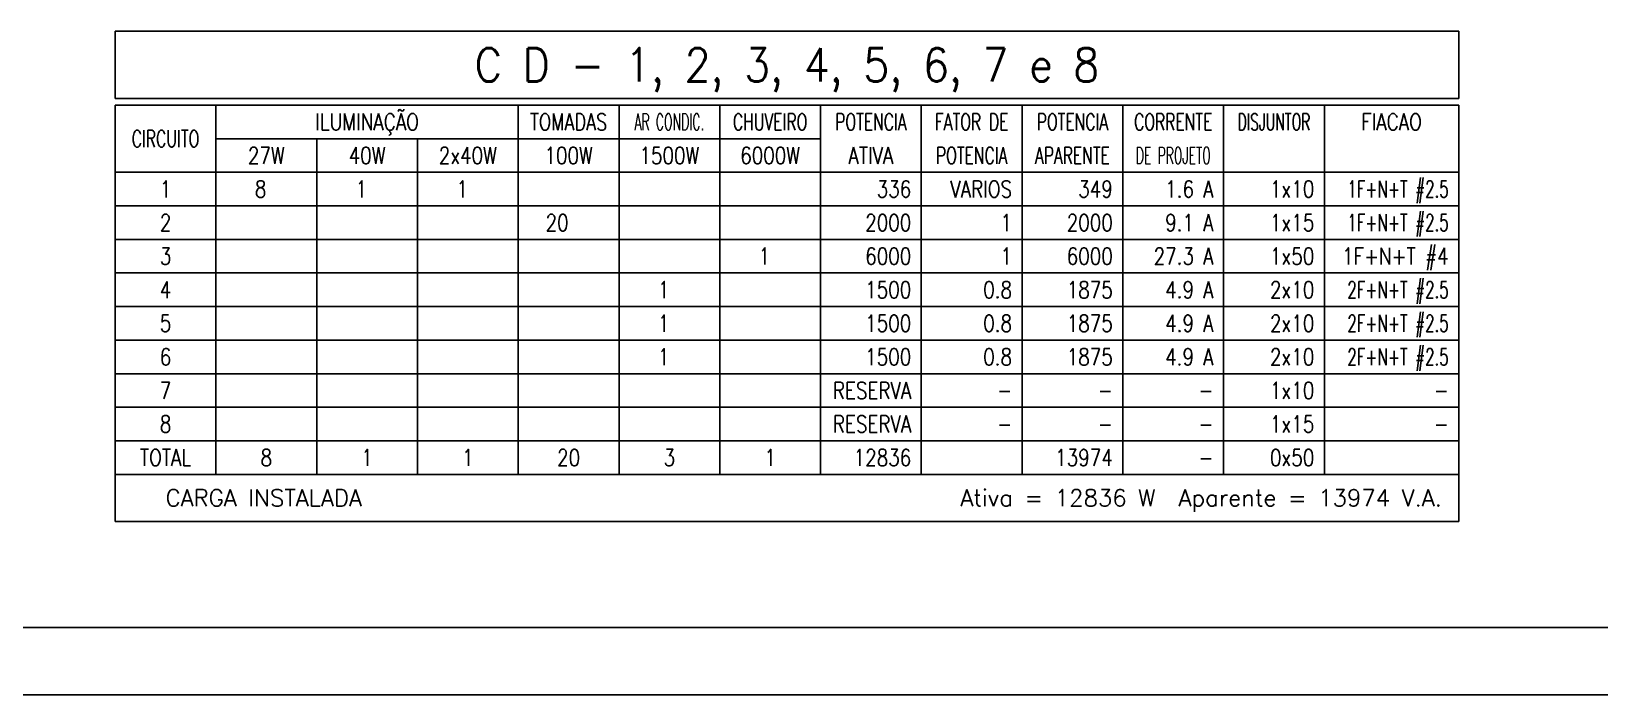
# Model space of a CAD drawing. Header units: metres. Extents: x 49 to 320, y -91 to 27.
# Drawn here: x 148.05 to 159.73, y -75.23 to -70.29 of the extents above; entities that cross this region are included whole.
import ezdxf
from ezdxf.enums import TextEntityAlignment as Align

# ---------------------------------------------------------------- set-up
doc = ezdxf.new("R2010")
doc.units = ezdxf.units.M
doc.header["$LTSCALE"] = 0.2
doc.layers.add('L_QUADRO_CARGAS_LINHA', color=5, linetype='Continuous')
doc.layers.add('L_QUADRO_CARGAS_TEXTO', color=3, linetype='Continuous')
doc.styles.add('ROMANS', font='romans', dxfattribs={"height": 6})

msp = doc.modelspace()

# ---------------------------------------------------------------- linework, layer by layer
at = {"color": 0}
msp.add_line((142.865, -74.731), (188.383, -74.731), dxfattribs=at)
at = {"color": 15}
msp.add_line((141.615, -75.231), (188.883, -75.231), dxfattribs=at)
at = {"layer": 'L_QUADRO_CARGAS_LINHA', "linetype": 'ByBlock'}
for p, q in [((148.677, -70.29), (158.677, -70.29)), ((148.677, -70.79), (148.677, -70.29)), ((158.677, -70.29), (158.677, -70.79)), ((158.677, -70.79), (148.677, -70.79)), ((148.677, -70.84), (149.427, -70.84)), ((148.677, -71.34), (148.677, -70.84)), ((149.427, -70.84), (149.427, -71.34)), ((149.427, -70.84), (151.677, -70.84)), ((151.677, -70.84), (151.677, -71.09)), ((151.677, -70.84), (152.427, -70.84)), ((152.427, -70.84), (152.427, -71.09)), ((152.427, -70.84), (153.177, -70.84)), ((153.177, -70.84), (153.177, -71.09)), ((153.177, -70.84), (153.927, -70.84)), ((153.927, -70.84), (153.927, -71.09)), ((153.927, -70.84), (153.927, -70.84)), ((153.927, -70.84), (153.927, -71.09)), ((153.927, -70.84), (154.677, -70.84)), ((154.677, -70.84), (154.677, -71.09)), ((154.677, -70.84), (155.427, -70.84)), ((155.427, -70.84), (155.427, -71.09)), ((155.427, -70.84), (156.177, -70.84)), ((156.177, -70.84), (156.177, -71.09)), ((156.177, -70.84), (156.927, -70.84)), ((156.927, -70.84), (156.927, -71.09)), ((156.927, -70.84), (157.677, -70.84)), ((157.677, -70.84), (157.677, -71.09)), ((157.677, -70.84), (158.677, -70.84)), ((158.677, -70.84), (158.677, -71.09)), ((151.677, -71.09), (149.427, -71.09)), ((150.177, -71.34), (150.177, -71.09)), ((150.927, -71.34), (150.927, -71.09)), ((151.677, -71.34), (151.677, -71.09)), ((152.427, -71.09), (151.677, -71.09)), ((152.427, -71.34), (152.427, -71.09)), ((153.177, -71.09), (152.427, -71.09)), ((153.177, -71.34), (153.177, -71.09)), ((153.927, -71.09), (153.177, -71.09)), ((153.927, -71.34), (153.927, -71.09)), ((153.927, -71.09), (153.927, -71.09)), ((154.677, -71.34), (154.677, -71.09)), ((155.427, -71.34), (155.427, -71.09)), ((156.177, -71.34), (156.177, -71.09)), ((156.927, -71.34), (156.927, -71.09)), ((157.677, -71.34), (157.677, -71.09)), ((158.677, -71.34), (158.677, -71.09)), ((149.427, -71.34), (148.677, -71.34)), ((148.677, -71.59), (148.677, -71.34)), ((148.677, -71.34), (158.677, -71.34)), ((149.427, -71.34), (150.177, -71.34)), ((149.427, -71.59), (149.427, -71.34)), ((150.177, -71.34), (150.927, -71.34)), ((150.177, -71.59), (150.177, -71.34)), ((150.927, -71.34), (151.677, -71.34)), ((150.927, -71.59), (150.927, -71.34)), ((151.677, -71.34), (152.427, -71.34)), ((151.677, -71.59), (151.677, -71.34)), ((152.427, -71.34), (153.177, -71.34)), ((152.427, -71.59), (152.427, -71.34)), ((153.177, -71.34), (153.927, -71.34)), ((153.177, -71.59), (153.177, -71.34)), ((153.927, -71.34), (154.677, -71.34)), ((153.927, -71.59), (153.927, -71.34)), ((154.677, -71.34), (155.427, -71.34)), ((154.677, -71.59), (154.677, -71.34)), ((155.427, -71.34), (156.177, -71.34)), ((155.427, -71.59), (155.427, -71.34)), ((156.177, -71.34), (156.927, -71.34)), ((156.177, -71.59), (156.177, -71.34)), ((156.927, -71.34), (157.677, -71.34)), ((156.927, -71.59), (156.927, -71.34)), ((157.677, -71.34), (158.677, -71.34)), ((157.677, -71.59), (157.677, -71.34)), ((158.677, -71.59), (158.677, -71.34)), ((148.677, -71.59), (149.427, -71.59)), ((148.677, -71.84), (148.677, -71.59)), ((148.677, -71.59), (158.677, -71.59)), ((149.427, -71.59), (150.177, -71.59)), ((149.427, -71.84), (149.427, -71.59)), ((150.177, -71.59), (150.927, -71.59)), ((150.177, -71.84), (150.177, -71.59)), ((150.927, -71.59), (151.677, -71.59)), ((150.927, -71.84), (150.927, -71.59)), ((151.677, -71.59), (152.427, -71.59)), ((151.677, -71.84), (151.677, -71.59)), ((152.427, -71.59), (153.177, -71.59)), ((152.427, -71.84), (152.427, -71.59)), ((153.177, -71.59), (153.927, -71.59)), ((153.177, -71.84), (153.177, -71.59)), ((153.927, -71.59), (154.677, -71.59)), ((153.927, -71.84), (153.927, -71.59)), ((154.677, -71.59), (155.427, -71.59)), ((154.677, -71.84), (154.677, -71.59)), ((155.427, -71.59), (156.177, -71.59)), ((155.427, -71.84), (155.427, -71.59)), ((156.177, -71.59), (156.927, -71.59)), ((156.177, -71.84), (156.177, -71.59)), ((156.927, -71.59), (157.677, -71.59)), ((156.927, -71.84), (156.927, -71.59)), ((157.677, -71.59), (158.677, -71.59)), ((157.677, -71.84), (157.677, -71.59)), ((158.677, -71.84), (158.677, -71.59)), ((148.677, -71.84), (149.427, -71.84)), ((148.677, -72.09), (148.677, -71.84)), ((148.677, -71.84), (158.677, -71.84)), ((149.427, -71.84), (150.177, -71.84)), ((149.427, -72.09), (149.427, -71.84)), ((150.177, -71.84), (150.927, -71.84)), ((150.177, -72.09), (150.177, -71.84)), ((150.927, -71.84), (151.677, -71.84)), ((150.927, -72.09), (150.927, -71.84)), ((151.677, -71.84), (152.427, -71.84)), ((151.677, -72.09), (151.677, -71.84)), ((152.427, -71.84), (153.177, -71.84)), ((152.427, -72.09), (152.427, -71.84)), ((153.177, -71.84), (153.927, -71.84)), ((153.177, -72.09), (153.177, -71.84)), ((153.927, -71.84), (154.677, -71.84)), ((153.927, -72.09), (153.927, -71.84)), ((154.677, -71.84), (155.427, -71.84)), ((154.677, -72.09), (154.677, -71.84)), ((155.427, -71.84), (156.177, -71.84)), ((155.427, -72.09), (155.427, -71.84)), ((156.177, -71.84), (156.927, -71.84)), ((156.177, -72.09), (156.177, -71.84)), ((156.927, -71.84), (157.677, -71.84)), ((156.927, -72.09), (156.927, -71.84)), ((157.677, -71.84), (158.677, -71.84)), ((157.677, -72.09), (157.677, -71.84)), ((158.677, -72.09), (158.677, -71.84)), ((148.677, -72.09), (149.427, -72.09)), ((148.677, -72.34), (148.677, -72.09)), ((148.677, -72.09), (158.677, -72.09)), ((149.427, -72.09), (150.177, -72.09)), ((149.427, -72.34), (149.427, -72.09)), ((150.177, -72.09), (150.927, -72.09)), ((150.177, -72.34), (150.177, -72.09)), ((150.927, -72.09), (151.677, -72.09)), ((150.927, -72.34), (150.927, -72.09)), ((151.677, -72.09), (152.427, -72.09)), ((151.677, -72.34), (151.677, -72.09)), ((152.427, -72.09), (153.177, -72.09)), ((152.427, -72.34), (152.427, -72.09)), ((153.177, -72.09), (153.927, -72.09)), ((153.177, -72.34), (153.177, -72.09)), ((153.927, -72.09), (154.677, -72.09)), ((153.927, -72.34), (153.927, -72.09)), ((154.677, -72.09), (155.427, -72.09)), ((154.677, -72.34), (154.677, -72.09)), ((155.427, -72.09), (156.177, -72.09)), ((155.427, -72.34), (155.427, -72.09)), ((156.177, -72.09), (156.927, -72.09)), ((156.177, -72.34), (156.177, -72.09)), ((156.927, -72.09), (157.677, -72.09)), ((156.927, -72.34), (156.927, -72.09)), ((157.677, -72.09), (158.677, -72.09)), ((157.677, -72.34), (157.677, -72.09)), ((158.677, -72.34), (158.677, -72.09)), ((148.677, -72.34), (149.427, -72.34)), ((148.677, -72.59), (148.677, -72.34)), ((148.677, -72.34), (158.677, -72.34)), ((149.427, -72.34), (150.177, -72.34)), ((149.427, -72.59), (149.427, -72.34)), ((150.177, -72.34), (150.927, -72.34)), ((150.177, -72.59), (150.177, -72.34)), ((150.927, -72.34), (151.677, -72.34)), ((150.927, -72.59), (150.927, -72.34)), ((151.677, -72.34), (152.427, -72.34)), ((151.677, -72.59), (151.677, -72.34)), ((152.427, -72.34), (153.177, -72.34)), ((152.427, -72.59), (152.427, -72.34)), ((153.177, -72.34), (153.927, -72.34)), ((153.177, -72.59), (153.177, -72.34)), ((153.927, -72.34), (154.677, -72.34)), ((153.927, -72.59), (153.927, -72.34)), ((154.677, -72.34), (155.427, -72.34)), ((154.677, -72.59), (154.677, -72.34)), ((155.427, -72.34), (156.177, -72.34)), ((155.427, -72.59), (155.427, -72.34)), ((156.177, -72.34), (156.927, -72.34)), ((156.177, -72.59), (156.177, -72.34)), ((156.927, -72.34), (157.677, -72.34)), ((156.927, -72.59), (156.927, -72.34)), ((157.677, -72.34), (158.677, -72.34)), ((157.677, -72.59), (157.677, -72.34)), ((158.677, -72.59), (158.677, -72.34)), ((148.677, -72.59), (149.427, -72.59)), ((148.677, -72.84), (148.677, -72.59)), ((148.677, -72.59), (158.677, -72.59)), ((149.427, -72.59), (150.177, -72.59)), ((149.427, -72.84), (149.427, -72.59)), ((150.177, -72.59), (150.927, -72.59)), ((150.177, -72.84), (150.177, -72.59)), ((150.927, -72.59), (151.677, -72.59)), ((150.927, -72.84), (150.927, -72.59)), ((151.677, -72.59), (152.427, -72.59)), ((151.677, -72.84), (151.677, -72.59)), ((152.427, -72.59), (153.177, -72.59)), ((152.427, -72.84), (152.427, -72.59)), ((153.177, -72.59), (153.927, -72.59)), ((153.177, -72.84), (153.177, -72.59)), ((153.927, -72.59), (154.677, -72.59)), ((153.927, -72.84), (153.927, -72.59)), ((154.677, -72.59), (155.427, -72.59)), ((154.677, -72.84), (154.677, -72.59)), ((155.427, -72.59), (156.177, -72.59)), ((155.427, -72.84), (155.427, -72.59)), ((156.177, -72.59), (156.927, -72.59)), ((156.177, -72.84), (156.177, -72.59)), ((156.927, -72.59), (157.677, -72.59)), ((156.927, -72.84), (156.927, -72.59)), ((157.677, -72.59), (158.677, -72.59)), ((157.677, -72.84), (157.677, -72.59)), ((158.677, -72.84), (158.677, -72.59)), ((148.677, -72.84), (149.427, -72.84)), ((148.677, -72.84), (148.677, -73.09)), ((149.427, -72.84), (150.177, -72.84)), ((149.427, -73.09), (149.427, -72.84)), ((150.177, -72.84), (150.927, -72.84)), ((150.177, -73.09), (150.177, -72.84)), ((150.927, -72.84), (151.677, -72.84)), ((150.927, -73.09), (150.927, -72.84)), ((151.677, -72.84), (152.427, -72.84)), ((151.677, -73.09), (151.677, -72.84)), ((152.427, -72.84), (153.177, -72.84)), ((152.427, -73.09), (152.427, -72.84)), ((153.177, -72.84), (153.927, -72.84)), ((153.177, -73.09), (153.177, -72.84)), ((153.927, -72.84), (154.677, -72.84)), ((153.927, -73.09), (153.927, -72.84)), ((154.677, -72.84), (155.427, -72.84)), ((154.677, -73.09), (154.677, -72.84)), ((155.427, -72.84), (156.177, -72.84)), ((155.427, -73.09), (155.427, -72.84)), ((156.177, -72.84), (156.927, -72.84)), ((156.177, -73.09), (156.177, -72.84)), ((156.927, -72.84), (157.677, -72.84)), ((156.927, -73.09), (156.927, -72.84)), ((157.677, -72.84), (158.677, -72.84)), ((157.677, -73.09), (157.677, -72.84)), ((158.677, -73.09), (158.677, -72.84)), ((148.677, -73.09), (149.427, -73.09)), ((148.677, -73.09), (148.677, -73.34)), ((149.427, -73.09), (150.177, -73.09)), ((149.427, -73.34), (149.427, -73.09)), ((150.177, -73.09), (150.927, -73.09)), ((150.177, -73.34), (150.177, -73.09)), ((150.927, -73.09), (151.677, -73.09)), ((150.927, -73.34), (150.927, -73.09)), ((151.677, -73.09), (152.427, -73.09)), ((151.677, -73.34), (151.677, -73.09)), ((152.427, -73.09), (153.177, -73.09)), ((152.427, -73.34), (152.427, -73.09)), ((153.177, -73.09), (153.927, -73.09)), ((153.177, -73.34), (153.177, -73.09)), ((153.927, -73.09), (154.677, -73.09)), ((153.927, -73.34), (153.927, -73.09)), ((154.677, -73.09), (155.427, -73.09)), ((154.677, -73.34), (154.677, -73.09)), ((155.427, -73.09), (156.177, -73.09)), ((155.427, -73.34), (155.427, -73.09)), ((156.177, -73.09), (156.927, -73.09)), ((156.177, -73.34), (156.177, -73.09)), ((156.927, -73.09), (157.677, -73.09)), ((156.927, -73.34), (156.927, -73.09)), ((157.677, -73.09), (158.677, -73.09)), ((157.677, -73.34), (157.677, -73.09)), ((158.677, -73.34), (158.677, -73.09)), ((148.677, -73.34), (149.427, -73.34)), ((148.677, -73.59), (148.677, -73.34)), ((148.677, -73.34), (158.677, -73.34)), ((149.427, -73.34), (150.177, -73.34)), ((149.427, -73.59), (149.427, -73.34)), ((150.177, -73.34), (150.927, -73.34)), ((150.177, -73.59), (150.177, -73.34)), ((150.927, -73.34), (151.677, -73.34)), ((150.927, -73.59), (150.927, -73.34)), ((151.677, -73.34), (152.427, -73.34)), ((151.677, -73.59), (151.677, -73.34)), ((152.427, -73.34), (153.177, -73.34)), ((152.427, -73.59), (152.427, -73.34)), ((153.177, -73.34), (153.927, -73.34)), ((153.177, -73.59), (153.177, -73.34)), ((153.927, -73.34), (154.677, -73.34)), ((153.927, -73.59), (153.927, -73.34)), ((154.677, -73.34), (155.427, -73.34)), ((154.677, -73.59), (154.677, -73.34)), ((155.427, -73.34), (156.177, -73.34)), ((155.427, -73.59), (155.427, -73.34)), ((156.177, -73.34), (156.927, -73.34)), ((156.177, -73.59), (156.177, -73.34)), ((156.927, -73.34), (157.677, -73.34)), ((156.927, -73.59), (156.927, -73.34)), ((157.677, -73.34), (158.677, -73.34)), ((157.677, -73.59), (157.677, -73.34)), ((158.677, -73.59), (158.677, -73.34)), ((148.677, -73.59), (149.427, -73.59)), ((148.677, -73.59), (148.677, -73.94)), ((149.427, -73.59), (150.177, -73.59)), ((150.177, -73.59), (150.927, -73.59)), ((150.927, -73.59), (151.677, -73.59)), ((151.677, -73.59), (152.427, -73.59)), ((152.427, -73.59), (153.177, -73.59)), ((153.177, -73.59), (153.927, -73.59)), ((153.927, -73.59), (154.677, -73.59)), ((154.677, -73.59), (155.427, -73.59)), ((155.427, -73.59), (156.177, -73.59)), ((156.177, -73.59), (156.927, -73.59)), ((156.927, -73.59), (157.677, -73.59)), ((157.677, -73.59), (158.677, -73.59)), ((158.677, -73.94), (158.677, -73.59)), ((148.677, -73.94), (158.677, -73.94))]:
    msp.add_line(p, q, dxfattribs=at)

# ---------------------------------------------------------------- texts
at = {"layer": 'L_QUADRO_CARGAS_TEXTO', "linetype": 'ByBlock', "style": 'ROMANS'}
for s, height, width, p in [('C D - 1, 2, 3, 4, 5, 6, 7 e 8', 0.25, 0.9, (153.677, -70.54)), ('ILUMINAÇÃO', 0.125, 0.8, (150.552, -70.965)), ('TOMADAS', 0.125, 0.771429, (152.052, -70.965)), ('AR CONDIC.', 0.125, 0.54, (152.802, -70.965)), ('CHUVEIRO', 0.125, 0.675, (153.552, -70.965)), ('POTENCIA', 0.125, 0.675, (154.302, -70.965)), ('FATOR DE', 0.125, 0.675, (155.052, -70.965)), ('POTENCIA', 0.125, 0.675, (155.802, -70.965)), ('CORRENTE', 0.125, 0.675, (156.552, -70.965)), ('DISJUNTOR', 0.125, 0.6, (157.302, -70.965)), ('FIACAO', 0.125, 0.8, (158.177, -70.965)), ('CIRCUITO', 0.125, 0.675, (149.052, -71.09)), ('27W', 0.125, 0.8, (149.802, -71.215)), ('40W', 0.125, 0.8, (150.552, -71.215)), ('2x40W', 0.125, 0.8, (151.302, -71.215)), ('100W', 0.125, 0.8, (152.052, -71.215)), ('1500W', 0.125, 0.8, (152.802, -71.215)), ('6000W', 0.125, 0.8, (153.552, -71.215)), ('ATIVA', 0.125, 0.8, (154.302, -71.215)), ('POTENCIA', 0.125, 0.675, (155.052, -71.215)), ('APARENTE', 0.125, 0.675, (155.802, -71.215)), ('DE PROJETO', 0.125, 0.54, (156.552, -71.215)), ('1', 0.125, 0.8, (149.052, -71.465)), ('2', 0.125, 0.8, (149.052, -71.715)), ('3', 0.125, 0.8, (149.052, -71.965)), ('4', 0.125, 0.8, (149.052, -72.215)), ('5', 0.125, 0.8, (149.052, -72.465)), ('6', 0.125, 0.8, (149.052, -72.715)), ('7', 0.125, 0.8, (149.052, -72.965)), ('8', 0.125, 0.8, (149.052, -73.215)), ('TOTAL', 0.125, 0.8, (149.052, -73.465)), ('8', 0.125, 0.8, (149.802, -73.465)), ('1', 0.125, 0.8, (150.552, -73.465)), ('1', 0.125, 0.8, (151.302, -73.465)), ('20', 0.125, 0.8, (152.052, -73.465)), ('3', 0.125, 0.8, (152.802, -73.465)), ('1', 0.125, 0.8, (153.552, -73.465))]:
    msp.add_text(s, height=height, dxfattribs=dict(at, width=width)).set_placement(p, align=Align.MIDDLE_CENTER)
for s, width, p in [('8', 0.8, (149.802, -71.465)), ('1', 0.8, (150.552, -71.465)), ('1', 0.8, (151.302, -71.465)), ('336', 0.8, (154.602, -71.465)), ('VARIOS', 0.8, (155.352, -71.465)), ('349', 0.8, (156.102, -71.465)), ('1.6 A', 0.8, (156.852, -71.465)), ('1x10', 0.8, (157.602, -71.465)), ('1F+N+T #2.5', 0.654545, (158.602, -71.465)), ('20', 0.8, (152.052, -71.715)), ('2000', 0.8, (154.602, -71.715)), ('1', 0.8, (155.352, -71.715)), ('2000', 0.8, (156.102, -71.715)), ('9.1 A', 0.8, (156.852, -71.715)), ('1x15', 0.8, (157.602, -71.715)), ('1F+N+T #2.5', 0.654545, (158.602, -71.715)), ('1F+N+T #4', 0.8, (158.602, -71.965)), ('1', 0.8, (153.552, -71.965)), ('6000', 0.8, (154.602, -71.965)), ('1', 0.8, (155.352, -71.965)), ('6000', 0.8, (156.102, -71.965)), ('27.3 A', 0.8, (156.852, -71.965)), ('1x50', 0.8, (157.602, -71.965)), ('2F+N+T #2.5', 0.654545, (158.602, -72.215)), ('1', 0.8, (152.802, -72.215)), ('1500', 0.8, (154.602, -72.215)), ('0.8', 0.8, (155.352, -72.215)), ('1875', 0.8, (156.102, -72.215)), ('4.9 A', 0.8, (156.852, -72.215)), ('2x10', 0.8, (157.602, -72.215)), ('1', 0.8, (152.802, -72.465)), ('1500', 0.8, (154.602, -72.465)), ('0.8', 0.8, (155.352, -72.465)), ('1875', 0.8, (156.102, -72.465)), ('4.9 A', 0.8, (156.852, -72.465)), ('2x10', 0.8, (157.602, -72.465)), ('2F+N+T #2.5', 0.654545, (158.602, -72.465)), ('1', 0.8, (152.802, -72.715)), ('1500', 0.8, (154.602, -72.715)), ('0.8', 0.8, (155.352, -72.715)), ('1875', 0.8, (156.102, -72.715)), ('4.9 A', 0.8, (156.852, -72.715)), ('2x10', 0.8, (157.602, -72.715)), ('2F+N+T #2.5', 0.654545, (158.602, -72.715)), ('RESERVA', 0.8, (154.602, -72.965)), ('1x10', 0.8, (157.602, -72.965)), ('-', 0.8, (155.352, -72.965)), ('-', 0.8, (156.102, -72.965)), ('-', 0.8, (156.852, -72.965)), ('-', 0.8, (158.602, -72.965)), ('RESERVA', 0.8, (154.602, -73.215)), ('1x15', 0.8, (157.602, -73.215)), ('-', 0.8, (155.352, -73.215)), ('-', 0.8, (156.102, -73.215)), ('-', 0.8, (156.852, -73.215)), ('-', 0.8, (158.602, -73.215)), ('12836', 0.8, (154.602, -73.465)), ('13974', 0.8, (156.102, -73.465)), ('0x50', 0.8, (157.602, -73.465)), ('-', 0.8, (156.852, -73.465))]:
    msp.add_text(s, height=0.125, dxfattribs=dict(at, width=width)).set_placement(p, align=Align.MIDDLE_RIGHT)
msp.add_text('CARGA INSTALADA', height=0.125, dxfattribs=at).set_placement((149.052, -73.765), align=Align.MIDDLE_LEFT)
msp.add_text('Ativa = 12836 W  Aparente = 13974 V.A.', height=0.125, dxfattribs=at).set_placement((158.552, -73.765), align=Align.MIDDLE_RIGHT)

doc.saveas('drawing.dxf')
